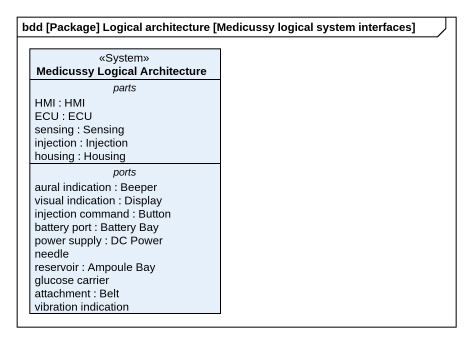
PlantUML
@startuml
mainframe bdd [Package] Logical architecture [Medicussy logical system interfaces]
hide circle
hide empty members
class "Medicussy Logical Architecture" as Medicussy_Logical <<System>> {
  -- parts --
  HMI : HMI
  ECU : ECU
  sensing : Sensing
  injection : Injection
  housing : Housing
  -- ports --
  aural indication : Beeper
  visual indication : Display
  injection command : Button
  battery port : Battery Bay
  power supply : DC Power
  needle
  reservoir : Ampoule Bay
  glucose carrier
  attachment : Belt
  vibration indication
}
@enduml
